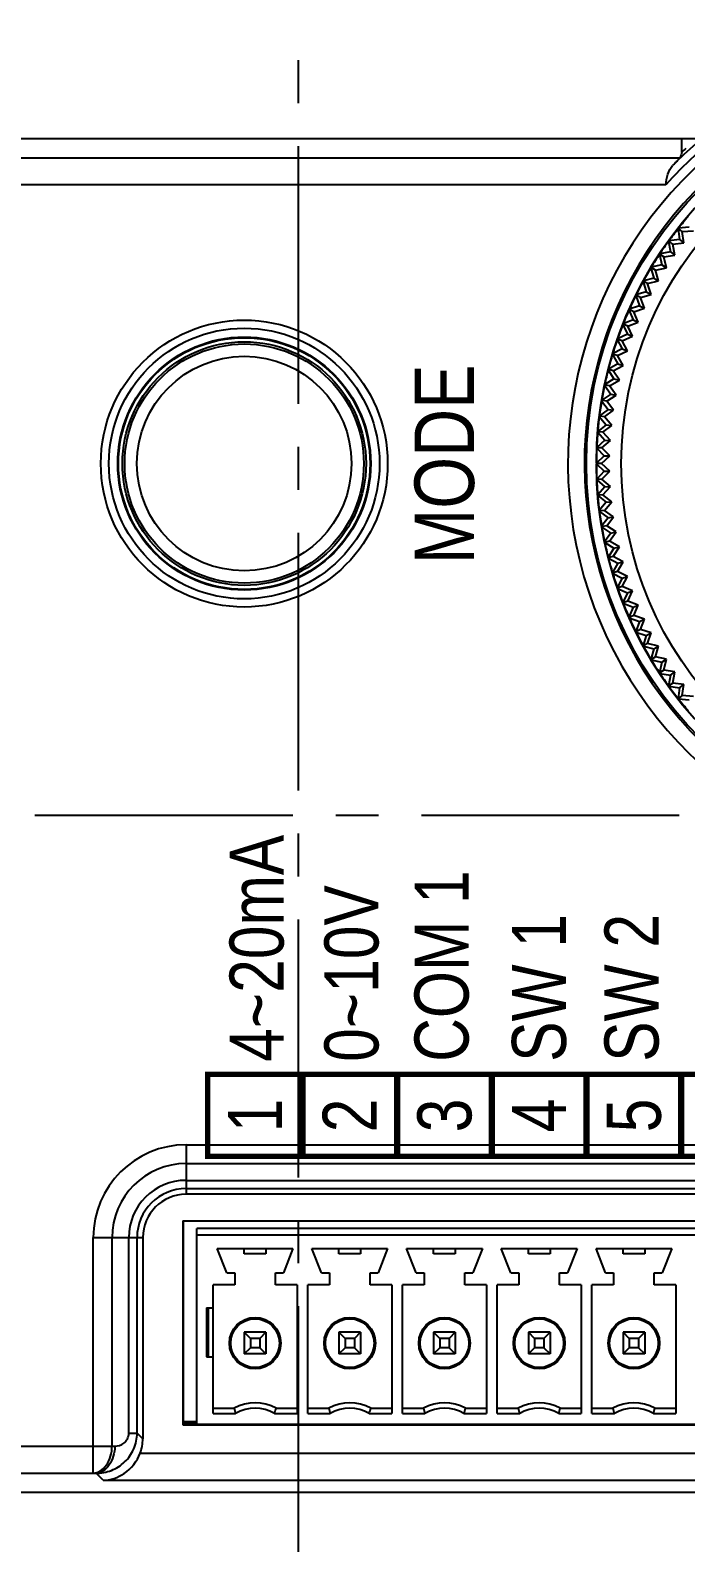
# Model space of a CAD drawing. Extents: x -1638 to -494, y -74 to 314.
# Drawn here: x -826.2 to -802, y 228.9 to 284.8 of the extents above; entities that cross this region are included whole.
import ezdxf

# ---------------------------------------------------------------- set-up
doc = ezdxf.new("R2010")
doc.units = 0
doc.header["$PDMODE"] = 3
doc.header["$PDSIZE"] = 0.7
doc.linetypes.add('CENTER', pattern=[17.8, 10.75, -2.35, 2.35, -2.35])
doc.linetypes.add('CENTER2', pattern=[28.575, 19.05, -3.175, 3.175, -3.175])
doc.layers.get('DEFPOINTS').update_dxf_attribs({"linetype": 'CONTINUOUS'})
for name, color, linetype in [('1', 7, 'CENTER'), ('15EDGKB15_DXF_CONTINUOUS_L', 7, 'CONTINUOUS'), ('3', 112, 'CENTER'), ('BUTTON_PUSH_DXF_CONTINUOUS', 7, 'CONTINUOUS'), ('CASE_BODY_10DXF_CONTINUOUS', 7, 'CONTINUOUS'), ('COVER_TOP_10DXF_CONTINUOUS', 7, 'CONTINUOUS'), ('DIM', 1, 'CONTINUOUS'), ('KNOB_ROTARY_DXF_CONTINUOUS', 7, 'CONTINUOUS'), ('PCB_CONNECTEDXF_CONTINUOUS', 7, 'CONTINUOUS')]:
    doc.layers.add(name, color=color, linetype=linetype)
doc.styles.add('OMI-1', font='arial.ttf', dxfattribs={"oblique": 1, "height": 3})
doc.styles.get("Standard").update_dxf_attribs({"font": 'gulim.ttc', "width": 0.8, "height": 2})
doc.dimstyles.new('1', dxfattribs={"dimtxt": 5, "dimasz": 2.5, "dimexe": 0.8, "dimexo": 0.3, "dimgap": 0.5, "dimtad": 1, "dimtoh": 1, "dimdec": 1, "dimzin": 0, "dimtxsty": 'OMI-1', "dimcen": 0, "dimclrd": 256, "dimclre": 256, "dimclrt": 256, "dimazin": 3, "dimtfac": 0.8, "dimtdec": 1, "dimtix": 1, "dimtmove": 0, "dimatfit": 3, "dimtolj": 1, "dimtzin": 0})

# ---------------------------------------------------------------- blocks, each defined once
blk = doc.blocks.new('*D2257')
at = {"layer": 'DEFPOINTS', "color": 0}
for p in [(-891.327, 230.811), (-741.327, 230.811), (-741.327, 218.745)]:
    blk.add_point(p, dxfattribs=at)
at = {"layer": 'DIM'}
for p, q in [((-891.327, 230.511), (-891.327, 217.945)), ((-741.327, 230.511), (-741.327, 217.945)), ((-888.827, 218.745), (-743.827, 218.745))]:
    blk.add_line(p, q, dxfattribs=at)
for points in [[(-888.827, 219.161), (-888.827, 218.328), (-891.327, 218.745)], [(-743.827, 218.328), (-743.827, 219.161), (-741.327, 218.745)]]:
    blk.add_solid(points, dxfattribs=at)
at = {"layer": 'DIM', "insert": (-816.327, 220.776), "char_height": 3, "attachment_point": 5, "style": 'OMI-1'}
blk.add_mtext('\\A1;150.0', dxfattribs=at)
blk = doc.blocks.new('*D2258')
at = {"layer": 'DEFPOINTS', "color": 0}
for p in [(-721.927, 235.361), (-816.327, 209.732), (-721.927, 209.732)]:
    blk.add_point(p, dxfattribs=at)
at = {"layer": 'DIM'}
for p, q in [((-721.927, 235.061), (-721.927, 208.932)), ((-816.327, 210.032), (-816.327, 210.532)), ((-813.827, 209.732), (-724.427, 209.732))]:
    blk.add_line(p, q, dxfattribs=at)
for points in [[(-813.827, 210.149), (-813.827, 209.315), (-816.327, 209.732)], [(-724.427, 209.315), (-724.427, 210.149), (-721.927, 209.732)]]:
    blk.add_solid(points, dxfattribs=at)
at = {"layer": 'DIM', "insert": (-769.127, 211.764), "char_height": 3, "attachment_point": 5, "style": 'OMI-1'}
blk.add_mtext('\\A1;94.4', dxfattribs=at)
blk = doc.blocks.new('*D2259')
at = {"layer": 'DEFPOINTS', "color": 0}
for p in [(-923.127, 235.361), (-923.127, 209.732), (-816.327, 209.732)]:
    blk.add_point(p, dxfattribs=at)
at = {"layer": 'DIM'}
for p, q in [((-923.127, 235.061), (-923.127, 208.932)), ((-816.327, 210.032), (-816.327, 210.532)), ((-818.827, 209.732), (-920.627, 209.732))]:
    blk.add_line(p, q, dxfattribs=at)
for points in [[(-920.627, 210.149), (-920.627, 209.315), (-923.127, 209.732)], [(-818.827, 209.315), (-818.827, 210.149), (-816.327, 209.732)]]:
    blk.add_solid(points, dxfattribs=at)
at = {"layer": 'DIM', "insert": (-869.727, 211.764), "char_height": 3, "attachment_point": 5, "style": 'OMI-1'}
blk.add_mtext('\\A1;106.8', dxfattribs=at)

msp = doc.modelspace()

# ---------------------------------------------------------------- linework, layer by layer
at = {"layer": '1', "color": 0, "linetype": 'BYBLOCK', "const_width": 0.2, "elevation": -15.939}
msp.add_lwpolyline([(-819.677, 243.217), (-819.677, 246.245), (-767.177, 246.245), (-767.177, 243.217)], close=True, dxfattribs=at)
at = {"layer": '1', "color": 0, "const_width": 0.23}
for points in [[(-816.177, 243.245), (-816.177, 246.245)], [(-812.677, 243.245), (-812.677, 246.245)]]:
    msp.add_lwpolyline(points, dxfattribs=at)
at = {"layer": '1', "color": 0, "extrusion": (-1, 6.12323e-17, 0), "const_width": 0.2, "elevation": 816.177}
msp.add_lwpolyline([(-243.245, 0), (-246.245, -15.939)], dxfattribs=at)
at = {"layer": '1', "color": 0, "const_width": 0.23, "elevation": 22.2}
for points in [[(-809.177, 243.245), (-809.177, 246.245)], [(-805.677, 243.245), (-805.677, 246.245)], [(-802.177, 243.245), (-802.177, 246.245)]]:
    msp.add_lwpolyline(points, dxfattribs=at)
at = {"layer": '15EDGKB15_DXF_CONTINUOUS_L', "color": 7, "linetype": 'CONTINUOUS'}
for p, q in [((-766.777, 240.551), (-820.077, 240.551)), ((-820.077, 233.311), (-820.077, 240.551)), ((-820.077, 240.311), (-766.777, 240.311)), ((-819.327, 239.811), (-816.527, 239.811)), ((-818.977, 238.911), (-819.327, 239.811)), ((-818.327, 239.611), (-818.327, 239.811)), ((-817.527, 239.811), (-817.527, 239.611)), ((-816.527, 239.811), (-816.877, 238.911)), ((-815.827, 239.811), (-813.027, 239.811)), ((-815.477, 238.911), (-815.827, 239.811)), ((-814.827, 239.611), (-814.827, 239.811)), ((-814.027, 239.811), (-814.027, 239.611)), ((-813.027, 239.811), (-813.377, 238.911)), ((-812.327, 239.811), (-809.527, 239.811)), ((-811.977, 238.911), (-812.327, 239.811)), ((-811.327, 239.611), (-811.327, 239.811)), ((-810.527, 239.811), (-810.527, 239.611)), ((-809.527, 239.811), (-809.877, 238.911)), ((-808.827, 239.811), (-806.027, 239.811)), ((-808.477, 238.911), (-808.827, 239.811)), ((-807.827, 239.611), (-807.827, 239.811)), ((-807.027, 239.811), (-807.027, 239.611)), ((-806.027, 239.811), (-806.377, 238.911)), ((-805.327, 239.811), (-802.527, 239.811)), ((-804.977, 238.911), (-805.327, 239.811)), ((-804.327, 239.611), (-804.327, 239.811)), ((-803.527, 239.811), (-803.527, 239.611)), ((-802.527, 239.811), (-802.877, 238.911)), ((-817.527, 239.611), (-818.327, 239.611)), ((-814.027, 239.611), (-814.827, 239.611)), ((-810.527, 239.611), (-811.327, 239.611)), ((-807.027, 239.611), (-807.827, 239.611)), ((-803.527, 239.611), (-804.327, 239.611)), ((-818.977, 238.911), (-818.677, 238.911)), ((-818.677, 238.911), (-818.677, 238.461)), ((-817.177, 238.911), (-816.877, 238.911)), ((-817.177, 238.461), (-817.177, 238.911)), ((-815.477, 238.911), (-815.177, 238.911)), ((-815.177, 238.911), (-815.177, 238.461)), ((-813.677, 238.911), (-813.377, 238.911)), ((-813.677, 238.461), (-813.677, 238.911)), ((-811.977, 238.911), (-811.677, 238.911)), ((-811.677, 238.911), (-811.677, 238.461)), ((-810.177, 238.911), (-809.877, 238.911)), ((-810.177, 238.461), (-810.177, 238.911)), ((-808.477, 238.911), (-808.177, 238.911)), ((-808.177, 238.911), (-808.177, 238.461)), ((-806.677, 238.911), (-806.377, 238.911)), ((-806.677, 238.461), (-806.677, 238.911)), ((-804.977, 238.911), (-804.677, 238.911)), ((-804.677, 238.911), (-804.677, 238.461)), ((-803.177, 238.911), (-802.877, 238.911)), ((-803.177, 238.461), (-803.177, 238.911)), ((-818.677, 238.461), (-819.477, 238.461)), ((-819.477, 233.711), (-819.477, 238.461)), ((-816.377, 238.461), (-817.177, 238.461)), ((-816.377, 238.461), (-816.377, 233.711)), ((-815.177, 238.461), (-815.977, 238.461)), ((-815.977, 233.711), (-815.977, 238.461)), ((-812.877, 238.461), (-813.677, 238.461)), ((-812.877, 238.461), (-812.877, 233.711)), ((-811.677, 238.461), (-812.477, 238.461)), ((-812.477, 233.711), (-812.477, 238.461)), ((-809.377, 238.461), (-810.177, 238.461)), ((-809.377, 238.461), (-809.377, 233.711)), ((-808.177, 238.461), (-808.977, 238.461)), ((-808.977, 233.711), (-808.977, 238.461)), ((-805.877, 238.461), (-806.677, 238.461)), ((-805.877, 238.461), (-805.877, 233.711)), ((-804.677, 238.461), (-805.477, 238.461)), ((-805.477, 233.711), (-805.477, 238.461)), ((-802.377, 238.461), (-803.177, 238.461)), ((-802.377, 238.461), (-802.377, 233.711)), ((-819.727, 237.611), (-819.477, 237.611)), ((-819.727, 237.611), (-819.727, 235.811)), ((-819.646, 235.811), (-819.646, 237.611)), ((-817.527, 236.711), (-818.327, 236.711)), ((-818.102, 236.486), (-818.327, 236.711)), ((-818.327, 236.711), (-818.327, 235.911)), ((-817.752, 236.486), (-818.102, 236.486)), ((-818.102, 236.486), (-818.102, 236.136)), ((-817.527, 236.711), (-817.752, 236.486)), ((-817.752, 236.486), (-817.752, 236.136)), ((-817.527, 236.711), (-817.527, 235.911)), ((-814.027, 236.711), (-814.827, 236.711)), ((-814.602, 236.486), (-814.827, 236.711)), ((-814.827, 236.711), (-814.827, 235.911)), ((-814.252, 236.486), (-814.602, 236.486)), ((-814.602, 236.486), (-814.602, 236.136)), ((-814.027, 236.711), (-814.252, 236.486)), ((-814.252, 236.486), (-814.252, 236.136)), ((-814.027, 236.711), (-814.027, 235.911)), ((-810.527, 236.711), (-811.327, 236.711)), ((-811.102, 236.486), (-811.327, 236.711)), ((-811.327, 236.711), (-811.327, 235.911)), ((-810.752, 236.486), (-811.102, 236.486)), ((-811.102, 236.486), (-811.102, 236.136)), ((-810.527, 236.711), (-810.752, 236.486)), ((-810.752, 236.486), (-810.752, 236.136)), ((-810.527, 236.711), (-810.527, 235.911)), ((-807.027, 236.711), (-807.827, 236.711)), ((-807.602, 236.486), (-807.827, 236.711)), ((-807.827, 236.711), (-807.827, 235.911)), ((-807.252, 236.486), (-807.602, 236.486)), ((-807.602, 236.486), (-807.602, 236.136)), ((-807.027, 236.711), (-807.252, 236.486)), ((-807.252, 236.486), (-807.252, 236.136)), ((-807.027, 236.711), (-807.027, 235.911)), ((-803.527, 236.711), (-804.327, 236.711)), ((-804.102, 236.486), (-804.327, 236.711)), ((-804.327, 236.711), (-804.327, 235.911)), ((-803.752, 236.486), (-804.102, 236.486)), ((-804.102, 236.486), (-804.102, 236.136)), ((-803.527, 236.711), (-803.752, 236.486)), ((-803.752, 236.486), (-803.752, 236.136)), ((-803.527, 236.711), (-803.527, 235.911)), ((-818.327, 235.911), (-818.102, 236.136)), ((-817.527, 235.911), (-818.327, 235.911)), ((-817.752, 236.136), (-818.102, 236.136)), ((-817.752, 236.136), (-817.527, 235.911)), ((-814.827, 235.911), (-814.602, 236.136)), ((-814.027, 235.911), (-814.827, 235.911)), ((-814.252, 236.136), (-814.602, 236.136)), ((-814.252, 236.136), (-814.027, 235.911)), ((-811.327, 235.911), (-811.102, 236.136)), ((-810.527, 235.911), (-811.327, 235.911)), ((-810.752, 236.136), (-811.102, 236.136)), ((-810.752, 236.136), (-810.527, 235.911)), ((-807.827, 235.911), (-807.602, 236.136)), ((-807.027, 235.911), (-807.827, 235.911)), ((-807.252, 236.136), (-807.602, 236.136)), ((-807.252, 236.136), (-807.027, 235.911)), ((-804.327, 235.911), (-804.102, 236.136)), ((-803.527, 235.911), (-804.327, 235.911)), ((-803.752, 236.136), (-804.102, 236.136)), ((-803.752, 236.136), (-803.527, 235.911)), ((-819.727, 235.811), (-819.477, 235.811)), ((-819.477, 233.911), (-818.702, 233.911)), ((-819.477, 233.711), (-818.648, 233.711)), ((-817.206, 233.711), (-816.377, 233.711)), ((-817.153, 233.911), (-816.377, 233.911)), ((-815.977, 233.911), (-815.202, 233.911)), ((-815.977, 233.711), (-815.148, 233.711)), ((-813.706, 233.711), (-812.877, 233.711)), ((-813.653, 233.911), (-812.877, 233.911)), ((-812.477, 233.911), (-811.702, 233.911)), ((-812.477, 233.711), (-811.648, 233.711)), ((-810.206, 233.711), (-809.377, 233.711)), ((-810.153, 233.911), (-809.377, 233.911)), ((-808.977, 233.911), (-808.202, 233.911)), ((-808.977, 233.711), (-808.148, 233.711)), ((-806.706, 233.711), (-805.877, 233.711)), ((-806.653, 233.911), (-805.877, 233.911)), ((-805.477, 233.911), (-804.702, 233.911)), ((-805.477, 233.711), (-804.648, 233.711)), ((-803.206, 233.711), (-802.377, 233.711)), ((-803.153, 233.911), (-802.377, 233.911)), ((-766.777, 233.311), (-820.077, 233.311))]:
    msp.add_line(p, q, dxfattribs=at)
for centre, radius in [((-817.927, 236.311), 0.95), ((-817.927, 236.311), 0.9), ((-814.427, 236.311), 0.95), ((-814.427, 236.311), 0.9), ((-810.927, 236.311), 0.95), ((-810.927, 236.311), 0.9), ((-807.427, 236.311), 0.95), ((-807.427, 236.311), 0.9), ((-803.927, 236.311), 0.95), ((-803.927, 236.311), 0.9)]:
    msp.add_circle(centre, radius, dxfattribs=at)
for centre, radius, start, end in [((-817.927, 232.511), 1.6, 61.0451, 118.9556), ((-807.483, 236.804), 11.586, 194.4605, 195.4843), ((-817.927, 232.511), 1.4, 58.9973, 121.0022), ((-828.372, 236.804), 11.586, 344.5162, 345.54), ((-814.427, 232.511), 1.6, 61.0451, 118.9556), ((-803.983, 236.804), 11.586, 194.4605, 195.4843), ((-814.427, 232.511), 1.4, 58.9973, 121.0022), ((-824.872, 236.804), 11.586, 344.5162, 345.54), ((-810.927, 232.511), 1.6, 61.0451, 118.9556), ((-800.483, 236.804), 11.586, 194.4605, 195.4843), ((-810.927, 232.511), 1.4, 58.9973, 121.0022), ((-821.372, 236.804), 11.586, 344.5162, 345.54), ((-807.427, 232.511), 1.6, 61.0451, 118.9556), ((-796.983, 236.804), 11.586, 194.4605, 195.4843), ((-807.427, 232.511), 1.4, 58.9973, 121.0022), ((-817.872, 236.804), 11.586, 344.5162, 345.54), ((-803.927, 232.511), 1.6, 61.0451, 118.9556), ((-793.483, 236.804), 11.586, 194.4605, 195.4843), ((-803.927, 232.511), 1.4, 58.9973, 121.0022), ((-814.372, 236.804), 11.586, 344.5162, 345.54)]:
    msp.add_arc(centre, radius, start, end, dxfattribs=at)
at = {"layer": '3', "linetype": 'CENTER2', "ltscale": 0.5}
for p, q in [((-816.327, 28.125), (-816.327, 288.122)), ((-702.236, 255.811), (-942.622, 255.811))]:
    msp.add_line(p, q, dxfattribs=at)
at = {"layer": 'BUTTON_PUSH_DXF_CONTINUOUS', "color": 7, "linetype": 'CONTINUOUS'}
for radius in [4.5, 4.418, 3.964]:
    msp.add_circle((-818.327, 268.811), radius, dxfattribs=at)
at = {"layer": 'CASE_BODY_10DXF_CONTINUOUS', "color": 7, "linetype": 'CONTINUOUS'}
for p, q in [((-801.603, 280.811), (-891.327, 280.811)), ((-820.077, 233.325), (-820.566, 233.325)), ((-891.327, 230.811), (-741.327, 230.811))]:
    msp.add_line(p, q, dxfattribs=at)
at = {"layer": 'COVER_TOP_10DXF_CONTINUOUS', "color": 7, "linetype": 'CONTINUOUS'}
for p, q in [((-801.603, 280.811), (-890.328, 280.811)), ((-802.15, 280.322), (-802.15, 280.811)), ((-829.327, 280.112), (-802.219, 280.112)), ((-802.752, 279.112), (-829.327, 279.112)), ((-820.477, 243.639), (-766.177, 243.639)), ((-820.477, 243.639), (-820.477, 241.811)), ((-820.477, 242.945), (-766.177, 242.945)), ((-820.477, 242.327), (-766.177, 242.327)), ((-820.477, 242.022), (-766.177, 242.022)), ((-766.177, 241.811), (-820.477, 241.811)), ((-820.595, 240.829), (-766.26, 240.829)), ((-820.595, 240.829), (-820.595, 233.294)), ((-820.577, 233.346), (-820.577, 240.811)), ((-823.906, 240.211), (-822.077, 240.211)), ((-823.906, 231.511), (-823.906, 240.211)), ((-823.211, 232.51), (-823.211, 240.211)), ((-822.593, 232.989), (-822.593, 240.211)), ((-822.288, 232.989), (-822.288, 240.211)), ((-822.077, 240.211), (-822.077, 232.778)), ((-820.595, 233.294), (-820.566, 233.323)), ((-820.595, 233.294), (-766.26, 233.294)), ((-820.566, 233.323), (-820.577, 233.346)), ((-820.566, 233.323), (-820.077, 233.323)), ((-829.327, 232.51), (-823.211, 232.51)), ((-823.211, 232.51), (-823.11, 232.507)), ((-822.593, 232.989), (-822.288, 232.989)), ((-822.077, 232.778), (-822.288, 232.989)), ((-822.175, 232.245), (-764.479, 232.245)), ((-829.327, 231.511), (-823.906, 231.511)), ((-823.906, 231.511), (-823.805, 231.507)), ((-823.543, 231.245), (-823.805, 231.507)), ((-890.328, 230.811), (-742.327, 230.811)), ((-823.543, 231.245), (-763.112, 231.245))]:
    msp.add_line(p, q, dxfattribs=at)
for centre, radius in [((-791.327, 268.811), 14.355), ((-818.327, 268.811), 5.3), ((-818.327, 268.811), 5), ((-818.327, 268.811), 4.676), ((-818.327, 268.811), 4.65)]:
    msp.add_circle(centre, radius, dxfattribs=at)
for centre, radius, start, end in [((-791.327, 268.811), 15.383, 126.8415, 137.9612), ((-791.327, 268.811), 15.683, 126.8415, 135.4097), ((-791.327, 268.811), 15.037, 126.8839, 53.1161), ((-791.327, 268.811), 14.427, 126.8613, 53.1387), ((-791.327, 268.811), 15.8, 132.5402, 133.2349), ((-820.477, 240.211), 3.428, 90, 180), ((-820.477, 240.211), 2.734, 90, 180), ((-820.477, 240.211), 2.116, 90, 180), ((-820.477, 240.211), 1.811, 90, 180), ((-820.477, 240.211), 1.6, 90, 180)]:
    msp.add_arc(centre, radius, start, end, dxfattribs=at)
for centre, major_axis, ratio, start_param, end_param in [((-791.327, 275.505), (0, 13.392), 0.866113, 1.202861, 1.219672), ((-823.578, 232.78), (1.062, -1.062), 0.998783, 0.421381, 0.784789)]:
    msp.add_ellipse(centre, major_axis=major_axis, ratio=ratio, start_param=start_param, end_param=end_param, dxfattribs=at)
for points, knots in [([(-802.219, 280.112), (-802.22, 280.108), (-802.229, 280.1), (-802.244, 280.081), (-802.271, 280.054), (-802.319, 280.003), (-802.396, 279.925), (-802.461, 279.858), (-802.496, 279.821)], [0, 0, 0, 0, 0.026769, 0.088499, 0.182572, 0.30495, 0.618525, 1, 1, 1, 1]), ([(-802.752, 279.112), (-802.73, 279.246), (-802.689, 279.495), (-802.578, 279.736), (-802.496, 279.821)], [0, 0, 0, 0, 0.533464, 1, 1, 1, 1]), ([(-823.906, 231.511), (-823.814, 231.514), (-823.619, 231.581), (-823.396, 231.814), (-823.25, 232.137), (-823.213, 232.383), (-823.211, 232.51)], [0, 0, 0, 0, 0.207648, 0.443565, 0.711945, 1, 1, 1, 1]), ([(-823.805, 231.507), (-823.613, 231.505), (-823.223, 231.575), (-822.719, 231.894), (-822.371, 232.389), (-822.288, 232.79), (-822.288, 232.989)], [0, 0, 0, 0, 0.245566, 0.493188, 0.744783, 1, 1, 1, 1]), ([(-823.11, 232.507), (-823.112, 232.38), (-823.149, 232.134), (-823.295, 231.811), (-823.518, 231.578), (-823.713, 231.511), (-823.805, 231.507)], [0, 0, 0, 0, 0.288025, 0.556448, 0.792379, 1, 1, 1, 1]), ([(-823.11, 232.507), (-822.994, 232.503), (-822.801, 232.563), (-822.629, 232.766), (-822.593, 232.913), (-822.593, 232.989)], [0, 0, 0, 0, 0.446893, 0.705758, 1, 1, 1, 1]), ([(-823.543, 231.245), (-823.271, 231.253), (-822.677, 231.447), (-822.288, 231.948), (-822.175, 232.245)], [0, 0, 0, 0, 0.460607, 1, 1, 1, 1])]:
    msp.add_open_spline(points, degree=3, knots=knots, dxfattribs=at)
at = {"layer": 'KNOB_ROTARY_DXF_CONTINUOUS', "color": 7, "linetype": 'CONTINUOUS'}
for p, q in [((-802.296, 277.488), (-802.264, 277.48)), ((-802.296, 277.488), (-802.24, 277.094)), ((-801.883, 277.544), (-802.28, 277.509)), ((-802.264, 277.48), (-802.28, 277.509)), ((-802.14, 277.381), (-802.264, 277.48)), ((-802.14, 277.381), (-801.724, 277.412)), ((-802.075, 276.969), (-802.14, 277.381)), ((-802.65, 277.021), (-802.617, 277.014)), ((-802.65, 277.021), (-802.577, 276.63)), ((-802.24, 277.094), (-802.635, 277.043)), ((-802.617, 277.014), (-802.635, 277.043)), ((-802.49, 276.921), (-802.617, 277.014)), ((-802.49, 276.921), (-802.075, 276.969)), ((-802.408, 276.512), (-802.49, 276.921)), ((-802.24, 277.094), (-802.075, 276.969)), ((-802.895, 276.152), (-803.284, 276.068)), ((-802.984, 276.54), (-802.951, 276.534)), ((-802.984, 276.54), (-802.895, 276.152)), ((-802.577, 276.63), (-802.969, 276.562)), ((-802.951, 276.534), (-802.969, 276.562)), ((-802.819, 276.447), (-802.951, 276.534)), ((-802.895, 276.152), (-802.72, 276.041)), ((-802.819, 276.447), (-802.408, 276.512)), ((-802.72, 276.041), (-802.819, 276.447)), ((-802.577, 276.63), (-802.408, 276.512)), ((-803.59, 275.537), (-803.556, 275.534)), ((-803.59, 275.537), (-803.468, 275.158)), ((-803.192, 275.661), (-803.577, 275.561)), ((-803.556, 275.534), (-803.577, 275.561)), ((-803.418, 275.458), (-803.556, 275.534)), ((-803.418, 275.458), (-803.013, 275.558)), ((-803.297, 276.045), (-803.264, 276.04)), ((-803.297, 276.045), (-803.192, 275.661)), ((-803.264, 276.04), (-803.284, 276.068)), ((-803.129, 275.959), (-803.264, 276.04)), ((-803.192, 275.661), (-803.013, 275.558)), ((-803.129, 275.959), (-802.72, 276.041)), ((-803.013, 275.558), (-803.129, 275.959)), ((-803.861, 275.018), (-803.827, 275.016)), ((-803.861, 275.018), (-803.723, 274.644)), ((-803.468, 275.158), (-803.849, 275.042)), ((-803.827, 275.016), (-803.849, 275.042)), ((-803.686, 274.946), (-803.827, 275.016)), ((-803.686, 274.946), (-803.285, 275.063)), ((-803.468, 275.158), (-803.285, 275.063)), ((-803.285, 275.063), (-803.418, 275.458)), ((-804.11, 274.488), (-804.076, 274.487)), ((-804.11, 274.488), (-803.957, 274.12)), ((-803.723, 274.644), (-804.099, 274.512)), ((-804.076, 274.487), (-804.099, 274.512)), ((-803.932, 274.423), (-804.076, 274.487)), ((-803.932, 274.423), (-803.537, 274.557)), ((-803.767, 274.04), (-803.932, 274.423)), ((-803.723, 274.644), (-803.537, 274.557)), ((-803.537, 274.557), (-803.686, 274.946)), ((-804.336, 273.948), (-804.303, 273.949)), ((-804.336, 273.948), (-804.168, 273.587)), ((-803.957, 274.12), (-804.326, 273.972)), ((-804.303, 273.949), (-804.326, 273.972)), ((-804.156, 273.89), (-804.303, 273.949)), ((-804.156, 273.89), (-803.767, 274.04)), ((-803.975, 273.515), (-804.156, 273.89)), ((-803.957, 274.12), (-803.767, 274.04)), ((-804.54, 273.398), (-804.506, 273.401)), ((-804.54, 273.398), (-804.357, 273.045)), ((-804.168, 273.587), (-804.531, 273.423)), ((-804.506, 273.401), (-804.531, 273.423)), ((-804.357, 273.349), (-804.506, 273.401)), ((-804.357, 273.349), (-803.975, 273.515)), ((-804.161, 272.981), (-804.357, 273.349)), ((-804.168, 273.587), (-803.975, 273.515)), ((-804.72, 272.841), (-804.687, 272.845)), ((-804.72, 272.841), (-804.523, 272.495)), ((-804.357, 273.045), (-804.713, 272.866)), ((-804.687, 272.845), (-804.713, 272.866)), ((-804.536, 272.799), (-804.687, 272.845)), ((-804.536, 272.799), (-804.161, 272.981)), ((-804.324, 272.44), (-804.536, 272.799)), ((-804.357, 273.045), (-804.161, 272.981)), ((-804.877, 272.277), (-804.844, 272.282)), ((-804.877, 272.277), (-804.665, 271.94)), ((-804.523, 272.495), (-804.871, 272.302)), ((-804.844, 272.282), (-804.871, 272.302)), ((-804.691, 272.242), (-804.844, 272.282)), ((-804.691, 272.242), (-804.324, 272.44)), ((-804.464, 271.893), (-804.691, 272.242)), ((-804.523, 272.495), (-804.324, 272.44)), ((-805.011, 271.706), (-804.978, 271.713)), ((-805.011, 271.706), (-804.785, 271.378)), ((-804.665, 271.94), (-805.005, 271.732)), ((-804.978, 271.713), (-805.005, 271.732)), ((-804.823, 271.68), (-804.978, 271.713)), ((-804.823, 271.68), (-804.464, 271.893)), ((-804.582, 271.34), (-804.823, 271.68)), ((-804.665, 271.94), (-804.464, 271.893)), ((-805.12, 271.131), (-805.087, 271.139)), ((-805.12, 271.131), (-804.88, 270.813)), ((-804.785, 271.378), (-805.115, 271.157)), ((-805.087, 271.139), (-805.115, 271.157)), ((-804.931, 271.112), (-805.087, 271.139)), ((-804.931, 271.112), (-804.582, 271.34)), ((-804.676, 270.782), (-804.931, 271.112)), ((-804.785, 271.378), (-804.582, 271.34)), ((-805.205, 270.551), (-805.173, 270.56)), ((-805.205, 270.551), (-804.952, 270.243)), ((-804.88, 270.813), (-805.201, 270.577)), ((-805.173, 270.56), (-805.201, 270.577)), ((-805.016, 270.54), (-805.173, 270.56)), ((-805.016, 270.54), (-804.676, 270.782)), ((-804.747, 270.222), (-805.016, 270.54)), ((-804.88, 270.813), (-804.676, 270.782)), ((-805.265, 269.968), (-805.234, 269.979)), ((-805.265, 269.968), (-805, 269.671)), ((-804.952, 270.243), (-805.263, 269.995)), ((-805.234, 269.979), (-805.263, 269.995)), ((-805.076, 269.966), (-805.234, 269.979)), ((-805.076, 269.966), (-804.747, 270.222)), ((-804.794, 269.658), (-805.076, 269.966)), ((-804.952, 270.243), (-804.747, 270.222)), ((-805.302, 269.384), (-805.27, 269.396)), ((-805.302, 269.384), (-805.024, 269.098)), ((-805, 269.671), (-805.301, 269.41)), ((-805.27, 269.396), (-805.301, 269.41)), ((-805.113, 269.389), (-805.27, 269.396)), ((-805.113, 269.389), (-804.794, 269.658)), ((-804.818, 269.094), (-805.113, 269.389)), ((-805, 269.671), (-804.794, 269.658)), ((-805.125, 268.811), (-805.327, 268.811)), ((-805.024, 269.098), (-805.313, 268.824)), ((-805.125, 268.811), (-804.818, 269.094)), ((-804.818, 268.529), (-805.125, 268.811)), ((-805.024, 269.098), (-804.818, 269.094)), ((-805.313, 268.798), (-805.024, 268.524)), ((-805.024, 268.524), (-805.302, 268.239)), ((-805.113, 268.233), (-804.818, 268.529)), ((-805.024, 268.524), (-804.818, 268.529)), ((-805.27, 268.227), (-805.302, 268.239)), ((-805.301, 268.212), (-805.27, 268.227)), ((-805.301, 268.212), (-805, 267.951)), ((-805.113, 268.233), (-805.27, 268.227)), ((-805, 267.951), (-805.265, 267.654)), ((-804.794, 267.964), (-805.113, 268.233)), ((-805.076, 267.657), (-804.794, 267.964)), ((-805, 267.951), (-804.794, 267.964)), ((-805.234, 267.643), (-805.265, 267.654)), ((-805.263, 267.628), (-805.234, 267.643)), ((-805.263, 267.628), (-804.952, 267.379)), ((-805.076, 267.657), (-805.234, 267.643)), ((-804.952, 267.379), (-805.205, 267.071)), ((-804.747, 267.401), (-805.076, 267.657)), ((-805.016, 267.082), (-804.747, 267.401)), ((-804.952, 267.379), (-804.747, 267.401)), ((-805.173, 267.062), (-805.205, 267.071)), ((-805.201, 267.045), (-805.173, 267.062)), ((-805.201, 267.045), (-804.88, 266.81)), ((-805.016, 267.082), (-805.173, 267.062)), ((-804.88, 266.81), (-805.12, 266.492)), ((-804.676, 266.84), (-805.016, 267.082)), ((-804.931, 266.51), (-804.676, 266.84)), ((-804.88, 266.81), (-804.676, 266.84)), ((-805.087, 266.484), (-805.12, 266.492)), ((-805.115, 266.466), (-805.087, 266.484)), ((-805.115, 266.466), (-804.785, 266.244)), ((-804.931, 266.51), (-805.087, 266.484)), ((-804.785, 266.244), (-805.011, 265.916)), ((-804.582, 266.283), (-804.931, 266.51)), ((-804.823, 265.943), (-804.582, 266.283)), ((-804.785, 266.244), (-804.582, 266.283)), ((-804.978, 265.91), (-805.011, 265.916)), ((-805.005, 265.89), (-804.978, 265.91)), ((-805.005, 265.89), (-804.665, 265.683)), ((-804.823, 265.943), (-804.978, 265.91)), ((-804.665, 265.683), (-804.877, 265.346)), ((-804.464, 265.73), (-804.823, 265.943)), ((-804.691, 265.38), (-804.464, 265.73)), ((-804.665, 265.683), (-804.464, 265.73)), ((-804.844, 265.341), (-804.877, 265.346)), ((-804.871, 265.32), (-804.844, 265.341)), ((-804.871, 265.32), (-804.523, 265.127)), ((-804.691, 265.38), (-804.844, 265.341)), ((-804.523, 265.127), (-804.72, 264.781)), ((-804.324, 265.183), (-804.691, 265.38)), ((-804.536, 264.823), (-804.324, 265.183)), ((-804.523, 265.127), (-804.324, 265.183)), ((-804.687, 264.778), (-804.72, 264.781)), ((-804.713, 264.756), (-804.687, 264.778)), ((-804.713, 264.756), (-804.357, 264.578)), ((-804.536, 264.823), (-804.687, 264.778)), ((-804.357, 264.578), (-804.54, 264.224)), ((-804.161, 264.641), (-804.536, 264.823)), ((-804.357, 264.578), (-804.161, 264.641)), ((-804.357, 264.274), (-804.161, 264.641)), ((-804.506, 264.222), (-804.54, 264.224)), ((-804.531, 264.199), (-804.506, 264.222)), ((-804.531, 264.199), (-804.168, 264.036)), ((-804.357, 264.274), (-804.506, 264.222)), ((-803.975, 264.108), (-804.357, 264.274)), ((-804.168, 264.036), (-804.336, 263.675)), ((-804.168, 264.036), (-803.975, 264.108)), ((-804.156, 263.732), (-803.975, 264.108)), ((-804.303, 263.674), (-804.336, 263.675)), ((-804.326, 263.65), (-804.303, 263.674)), ((-804.326, 263.65), (-803.957, 263.502)), ((-804.156, 263.732), (-804.303, 263.674)), ((-803.767, 263.582), (-804.156, 263.732)), ((-803.957, 263.502), (-804.11, 263.135)), ((-803.957, 263.502), (-803.767, 263.582)), ((-803.932, 263.199), (-803.767, 263.582)), ((-804.076, 263.135), (-804.11, 263.135)), ((-804.099, 263.111), (-804.076, 263.135)), ((-804.099, 263.111), (-803.723, 262.978)), ((-803.932, 263.199), (-804.076, 263.135)), ((-803.537, 263.066), (-803.932, 263.199)), ((-803.723, 262.978), (-803.861, 262.604)), ((-803.686, 262.676), (-803.827, 262.606)), ((-803.723, 262.978), (-803.537, 263.066)), ((-803.686, 262.676), (-803.537, 263.066)), ((-803.285, 262.56), (-803.686, 262.676)), ((-803.827, 262.606), (-803.861, 262.604)), ((-803.849, 262.581), (-803.827, 262.606)), ((-803.849, 262.581), (-803.468, 262.464)), ((-803.468, 262.464), (-803.59, 262.085)), ((-803.418, 262.164), (-803.556, 262.088)), ((-803.468, 262.464), (-803.285, 262.56)), ((-803.418, 262.164), (-803.285, 262.56)), ((-803.013, 262.064), (-803.418, 262.164)), ((-803.556, 262.088), (-803.59, 262.085)), ((-803.577, 262.062), (-803.556, 262.088)), ((-803.577, 262.062), (-803.192, 261.961)), ((-803.192, 261.961), (-803.297, 261.577)), ((-803.264, 261.582), (-803.297, 261.577)), ((-803.284, 261.555), (-803.264, 261.582)), ((-803.284, 261.555), (-802.895, 261.47)), ((-803.129, 261.664), (-803.264, 261.582)), ((-803.192, 261.961), (-803.013, 262.064)), ((-803.129, 261.664), (-803.013, 262.064)), ((-802.72, 261.581), (-803.129, 261.664)), ((-802.895, 261.47), (-802.72, 261.581)), ((-802.819, 261.176), (-802.72, 261.581)), ((-802.895, 261.47), (-802.984, 261.082)), ((-802.951, 261.088), (-802.984, 261.082)), ((-802.969, 261.06), (-802.951, 261.088)), ((-802.969, 261.06), (-802.577, 260.992)), ((-802.819, 261.176), (-802.951, 261.088)), ((-802.408, 261.11), (-802.819, 261.176)), ((-802.577, 260.992), (-802.65, 260.601)), ((-802.577, 260.992), (-802.408, 261.11)), ((-802.49, 260.701), (-802.408, 261.11)), ((-802.617, 260.608), (-802.65, 260.601)), ((-802.635, 260.58), (-802.617, 260.608)), ((-802.635, 260.58), (-802.24, 260.528)), ((-802.49, 260.701), (-802.617, 260.608)), ((-802.075, 260.653), (-802.49, 260.701)), ((-802.24, 260.528), (-802.296, 260.134)), ((-802.24, 260.528), (-802.075, 260.653)), ((-802.14, 260.241), (-802.075, 260.653)), ((-802.264, 260.143), (-802.296, 260.134)), ((-802.28, 260.113), (-802.264, 260.143)), ((-802.28, 260.113), (-801.883, 260.079)), ((-802.14, 260.241), (-802.264, 260.143)), ((-801.724, 260.21), (-802.14, 260.241))]:
    msp.add_line(p, q, dxfattribs=at)
msp.add_circle((-791.327, 268.811), 13.065, dxfattribs=at)
for radius, start, end in [(14, 0.0556, 179.9444), (13.986, 139.2542, 141.5458), (13.986, 141.6542, 143.9458), (13.986, 144.0542, 146.3458), (13.986, 146.4542, 148.7458), (13.986, 151.2542, 153.5458), (13.986, 148.8542, 151.1458), (13.986, 153.6542, 155.9458), (13.986, 156.0542, 158.3458), (13.986, 158.4542, 160.7458), (13.986, 160.8542, 163.1458), (13.986, 163.2542, 165.5458), (13.986, 165.6542, 167.9458), (13.986, 168.0542, 170.3458), (13.986, 170.4542, 172.7458), (13.986, 172.8542, 175.1458), (13.986, 175.2542, 177.5458), (13.986, 177.6542, 179.9458), (14, 180.0556, 359.9444), (13.986, 180.0542, 182.3458), (13.986, 182.4542, 184.7458), (13.986, 184.8542, 187.1458), (13.986, 187.2542, 189.5458), (13.986, 189.6542, 191.9458), (13.986, 192.0542, 194.3458), (13.986, 194.4542, 196.7458), (13.986, 196.8542, 199.1458), (13.986, 199.2542, 201.5458), (13.986, 201.6542, 203.9458), (13.986, 204.0542, 206.3458), (13.986, 206.4542, 208.7458), (13.986, 208.8542, 211.1458), (13.986, 211.2542, 213.5458), (13.986, 213.6542, 215.9458), (13.986, 216.0542, 218.3458), (13.986, 218.4542, 220.7458)]:
    msp.add_arc((-791.327, 268.811), radius, start, end, dxfattribs=at)
at = {"layer": 'PCB_CONNECTEDXF_CONTINUOUS', "color": 7, "linetype": 'CONTINUOUS'}
msp.add_line((-820.566, 233.411), (-820.077, 233.411), dxfattribs=at)

# ---------------------------------------------------------------- texts
at = {"layer": '1', "color": 0, "width": 13.76704, "attachment_point": 1, "rotation": 90}
for s, insert, char_height in [('{\\fArial|b0|i0|c0|p34;MODE}', (-812.035, 265.095), 2.2), ('{\\fArial|b0|i0|c0|p34;4~20mA}', (-818.871, 246.707), 2), ('{\\fArial|b0|i0|c0|p34;0~10V}', (-815.366, 246.707), 2), ('{\\fArial|b0|i0|c0|p34;COM 1}', (-812.035, 246.707), 2), ('{\\fArial|b0|i0|c0|p34;SW 1}', (-808.435, 246.707), 2), ('{\\fArial|b0|i0|c0|p34;SW 2}', (-805.014, 246.707), 2), ('{\\fArial|b0|i0|c0|p34;1}', (-818.93, 244.103, -22.2), 2), ('{\\fArial|b0|i0|c0|p34;2}', (-815.43, 244.103, -22.2), 2), ('{\\fArial|b0|i0|c0|p34;3}', (-811.93, 244.103), 2), ('{\\fArial|b0|i0|c0|p34;4}', (-808.43, 244.103), 2), ('{\\fArial|b0|i0|c0|p34;5}', (-804.93, 244.103), 2)]:
    msp.add_mtext(s, dxfattribs=dict(at, insert=insert, char_height=char_height))

# ---------------------------------------------------------------- dimensions: what is measured, and where the dimension line sits
at = {"layer": 'DIM'}
for base, p1, p2, picture, middle in [((-923.127, 209.732), (-816.327, 209.732), (-923.127, 235.361), '*D2259', (-869.727, 211.764)), ((-721.927, 209.732), (-816.327, 209.732), (-721.927, 235.361), '*D2258', (-769.127, 211.764)), ((-741.327, 218.745), (-891.327, 230.811), (-741.327, 230.811), '*D2257', (-816.327, 220.776))]:
    dim = msp.add_linear_dim(base=base, p1=p1, p2=p2, dimstyle='1', dxfattribs=at)
    dim.commit()
    dim.dimension.update_dxf_attribs({"geometry": picture, "text_midpoint": middle})

doc.saveas('drawing.dxf')
